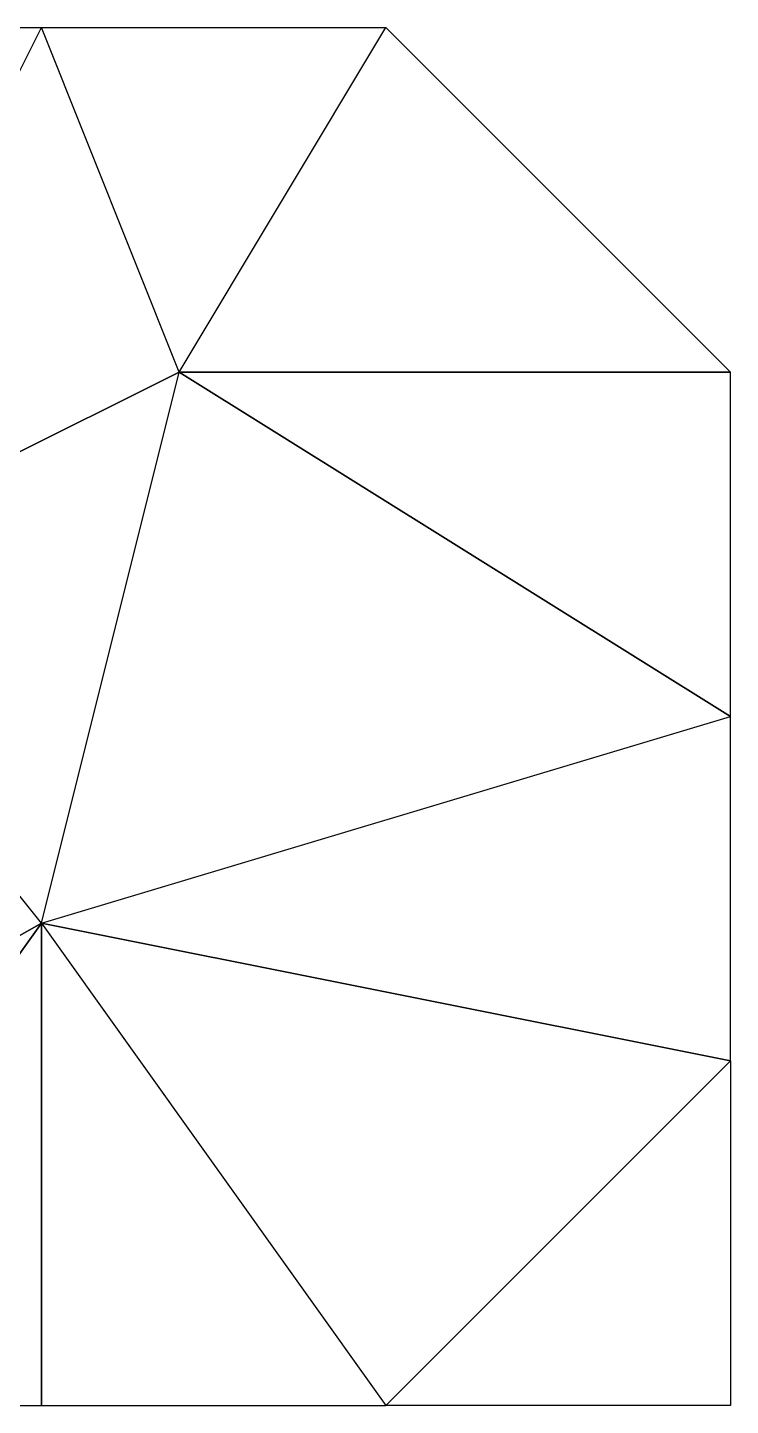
# Model space of a CAD drawing. Extents: x 0 to 20, y 0 to 20.
# Drawn here: x 9.8 to 20, y 0 to 20 of the extents above; entities that cross this region are included whole.
import ezdxf

# ---------------------------------------------------------------- set-up
doc = ezdxf.new("R2010")
doc.units = 0

msp = doc.modelspace()

# ---------------------------------------------------------------- linework, layer by layer
for p, q in [((5, 20), (10, 20)), ((6, 12), (10, 20)), ((6, 12), (10, 20)), ((12, 15), (10, 20)), ((12, 15), (10, 20)), ((10, 20), (15, 20)), ((12, 15), (15, 20)), ((12, 15), (15, 20)), ((20, 15), (15, 20)), ((6, 12), (12, 15)), ((12, 15), (6, 12)), ((10, 7), (12, 15)), ((10, 7), (12, 15)), ((12, 15), (20, 10)), ((20, 10), (12, 15)), ((12, 15), (20, 15)), ((20, 15), (12, 15)), ((20, 10), (20, 15)), ((10, 7), (6, 12)), ((10, 7), (6, 12)), ((10, 7), (20, 10)), ((10, 7), (20, 10)), ((20, 5), (20, 10)), ((10, 7), (3, 3)), ((3, 3), (10, 7)), ((10, 7), (5, 0)), ((5, 0), (10, 7)), ((20, 5), (10, 7)), ((10, 7), (10, 0)), ((10, 7), (20, 5)), ((10, 7), (15, 0)), ((10, 0), (10, 7)), ((10, 7), (15, 0)), ((20, 5), (15, 0)), ((20, 5), (15, 0)), ((20, 5), (20, 0)), ((5, 0), (10, 0)), ((10, 0), (15, 0)), ((20, 0), (15, 0))]:
    msp.add_line(p, q)

doc.saveas('drawing.dxf')
